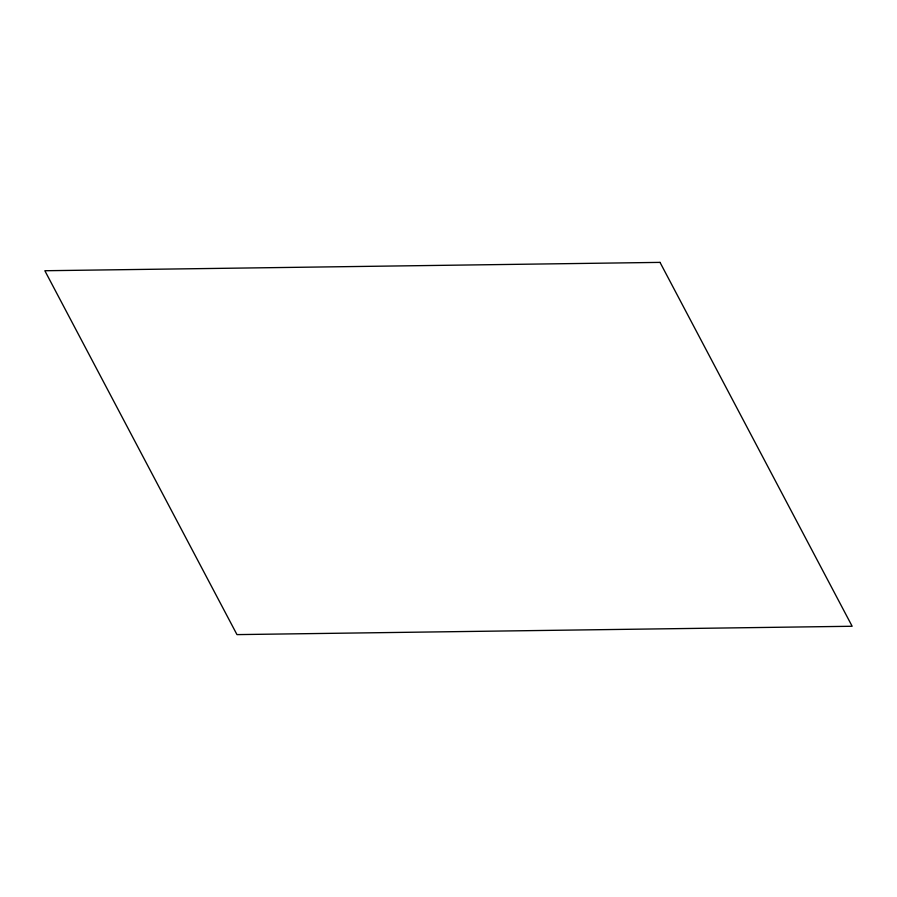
<?xml version="1.0" encoding="UTF-8"?>
<svg xmlns="http://www.w3.org/2000/svg" width="897" height="897" viewBox="0 0 897 897"><rect width="100%" height="100%" fill="white"/><g stroke="black" fill="none" stroke-linecap="round" stroke-linejoin="round"><path stroke-width="1.35" d="M660.024 262.384L44.85 270.737L236.976 634.616L852.15 626.263L660.024 262.384"/></g></svg>
